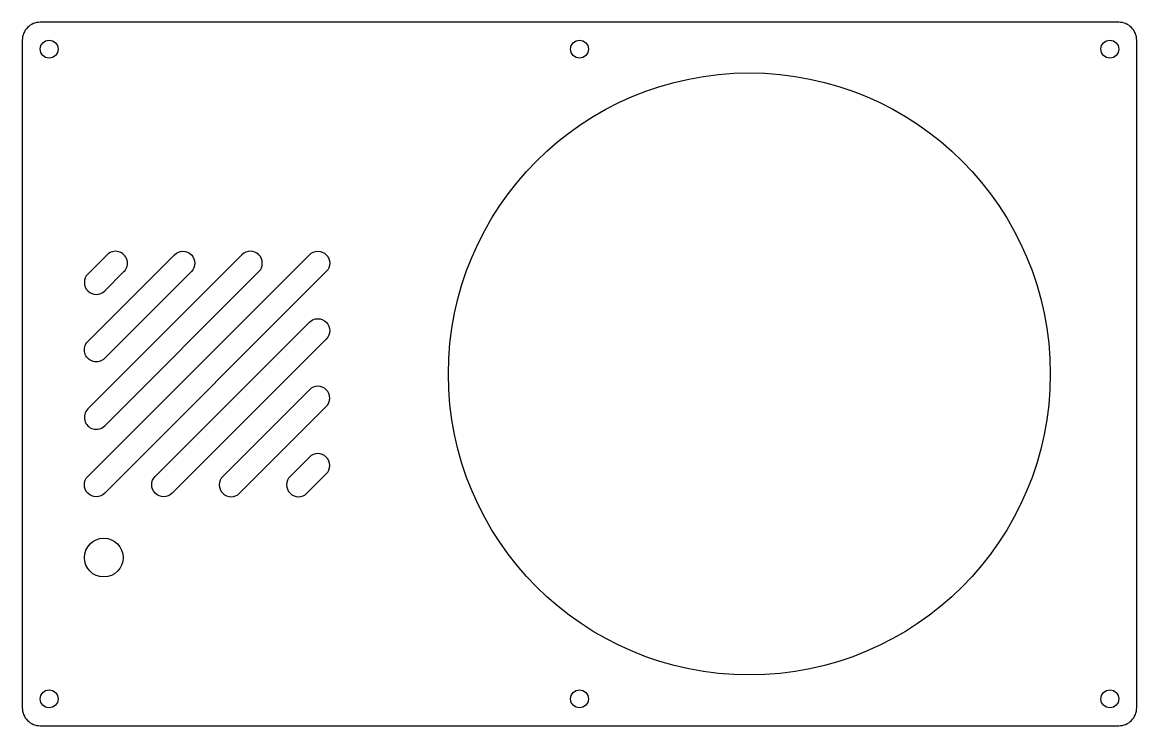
# Model space of a CAD drawing. Header units: millimetres. Extents: x -94 to 94, y -59 to 59.
import ezdxf

# ---------------------------------------------------------------- set-up
doc = ezdxf.new("R2010")
doc.units = ezdxf.units.MM
doc.layers.get('0').update_dxf_attribs({"linetype": 'CONTINUOUS'})

msp = doc.modelspace()

# ---------------------------------------------------------------- linework, layer by layer
for points in [[(93.5, 56, 0.414214), (90.5, 59), (-90.5, 59, 0.414214), (-93.5, 56), (-93.5, -56, 0.414214), (-90.5, -59), (90.5, -59, 0.414214), (93.5, -56)], [(-82.5, 5.46), (-67.96, 20, -1), (-65.13, 17.17), (-79.67, 2.63, -1)], [(-42.5, 17.17), (-79.67, -20, -1), (-82.5, -17.17), (-45.33, 20, -1)], [(-82.5, 16.77, 1), (-79.67, 13.94), (-76.44, 17.17, 1), (-79.27, 20)], [(-53.81, 17.17, 1), (-56.64, 20), (-82.5, -5.86, 1), (-79.67, -8.69)], [(-71.19, -17.17), (-45.33, 8.69, -1), (-42.5, 5.86), (-68.36, -20, -1)], [(-59.87, -17.17, 1), (-57.04, -20), (-42.5, -5.46, 1), (-45.33, -2.63)], [(-42.5, -16.77, 1), (-45.33, -13.94), (-48.56, -17.17, 1), (-45.73, -20)]]:
    msp.add_lwpolyline(points, format="xyb", close=True)
for centre, radius in [((-89, 54.5), 1.5), ((0, 54.5), 1.5), ((89, 54.5), 1.5), ((28.5, 0.01), 50.5), ((-79.82, -30.8), 3.25), ((-89, -54.5), 1.5), ((0, -54.5), 1.5), ((89, -54.5), 1.5)]:
    msp.add_circle(centre, radius)

doc.saveas('drawing.dxf')
